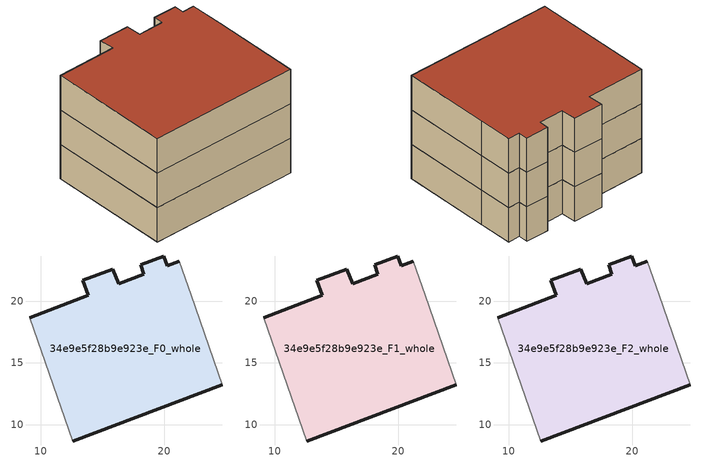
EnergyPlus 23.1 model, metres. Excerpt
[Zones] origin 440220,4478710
34e9e5f28b9e923e_F0_whole
 floor ground (EU_floor_Construction): 24.69,13.22 22.18,20.5 21.2,23.25 20.23,22.88 19.96,23.66 18.08,22.95 18.32,22.16 16.3,21.39 15.84,22.59 13.39,21.68 13.85,20.49 9.09,18.66 12.59,8.67 z0
 wall outside (EU_wall_Construction): 9.09,18.66 13.85,20.49 13.39,21.68 15.84,22.59 16.3,21.39 18.32,22.16 18.08,22.95 19.96,23.66 20.23,22.88 21.2,23.25 / 24.69,13.22 12.59,8.67 z0:3
 wall adiabatic (EU_wall_Construction): 21.2,23.25 22.18,20.5 24.69,13.22 / 12.59,8.67 9.09,18.66 z0:3
34e9e5f28b9e923e_F1_whole
 floor to 34e9e5f28b9e923e_F0_whole (EU_floor_Construction): 24.69,13.22 22.18,20.5 21.2,23.25 20.23,22.88 19.95,23.66 18.07,22.95 18.31,22.16 16.3,21.39 15.83,22.59 13.38,21.68 13.85,20.49 9.09,18.66 12.58,8.67 z3
 wall outside (EU_wall_Construction): 9.09,18.66 13.85,20.49 13.39,21.68 15.84,22.59 16.3,21.39 18.32,22.16 18.08,22.95 19.96,23.66 20.23,22.88 21.2,23.25 / 24.69,13.22 12.59,8.67 z3:6
 wall adiabatic (EU_wall_Construction): 21.2,23.25 22.18,20.5 24.69,13.22 / 12.59,8.67 9.09,18.66 z3:6
34e9e5f28b9e923e_F2_whole
 floor to 34e9e5f28b9e923e_F1_whole (EU_floor_Construction): 24.69,13.22 22.18,20.5 21.2,23.25 20.23,22.88 19.95,23.66 18.07,22.95 18.31,22.16 16.3,21.39 15.83,22.59 13.38,21.68 13.85,20.49 9.09,18.66 12.58,8.67 z6
 wall outside (EU_wall_Construction): 9.09,18.66 13.85,20.49 13.39,21.68 15.84,22.59 16.3,21.39 18.32,22.16 18.08,22.95 19.96,23.66 20.23,22.88 21.2,23.25 / 24.69,13.22 12.59,8.67 z6:9
 wall adiabatic (EU_wall_Construction): 21.2,23.25 22.18,20.5 24.69,13.22 / 12.59,8.67 9.09,18.66 z6:9
 roof outside (EU_roof_Construction): 21.2,23.25 22.18,20.5 24.69,13.22 12.59,8.67 9.09,18.66 13.85,20.49 13.39,21.68 15.84,22.59 16.3,21.39 18.32,22.16 18.08,22.95 19.96,23.66 20.23,22.88 z9
[Building]
EU S2 Campaign: North Axis=0; Terrain=City; Solar Distribution=FullExterior
[Site:Location]
Madrid: Latitude=40.5; Longitude=-3.5; Time Zone=1; Elevation=609
[SizingPeriod:WeatherFileDays]
AnnualSizingPeriod: Begin Month=1; Begin Day of Month=1; End Month=12; End Day of Month=31; Day of Week for Start Day=Monday; Use Weather File Daylight Saving Period=No; Use Weather File Rain and Snow Indicators=No
[MATERIAL]
EU_InternalMass_Material: Roughness=MediumRough; Thickness=0.1; Conductivity=1; Density=1800; Specific Heat=900; Thermal Absorptance=0.9; Solar Absorptance=0.7; Visible Absorptance=0.7
[MATERIAL:NOMASS] Roughness=MediumRough; Thermal Absorptance=0.9; Solar Absorptance=0.7; Visible Absorptance=0.7
Name | Thermal Resistance
EU_wall_NoMass; EU_roof_NoMass | 2.16768
EU_floor_NoMass | 1.14339
[CONSTRUCTION]
EU_wall_Construction: EU_wall_NoMass
EU_roof_Construction: EU_roof_NoMass
EU_floor_Construction: EU_floor_NoMass
EU_InternalMass_Construction: EU_InternalMass_Material
[ZONE] Type=1; Multiplier=1; Ceiling Height=autocalculate; Floor Area=autocalculate; Part of Total Floor Area=Yes
Name | Volume
34e9e5f28b9e923e_F0_whole | 427.016
34e9e5f28b9e923e_F1_whole; 34e9e5f28b9e923e_F2_whole | 427.015
[INTERNALMASS] Construction=EU_InternalMass_Construction; Surface Area=142.338
Name | Zone or ZoneList
34e9e5f28b9e923e_F0_whole_EU_InternalMass | 34e9e5f28b9e923e_F0_whole
34e9e5f28b9e923e_F1_whole_EU_InternalMass | 34e9e5f28b9e923e_F1_whole
34e9e5f28b9e923e_F2_whole_EU_InternalMass | 34e9e5f28b9e923e_F2_whole
[OTHEREQUIPMENT] Fuel Type=Electricity; Design Level Calculation Method=Watts/Area; Power per Zone Floor Area=1; Fraction Latent=0; Fraction Radiant=0; Fraction Lost=0; Carbon Dioxide Generation Rate=0; EndUse Subcategory=EU_Step8_InternalGains
Name | Zone or ZoneList or Space or SpaceList | Schedule
EU_Step8_InternalGain_34e9e5f28b9e923e_F0_whole_f000 | 34e9e5f28b9e923e_F0_whole | EU_Step8_GainSchedule_34e9e5f28b9e923e_F0_whole_f000
EU_Step8_InternalGain_34e9e5f28b9e923e_F1_whole_f000 | 34e9e5f28b9e923e_F1_whole | EU_Step8_GainSchedule_34e9e5f28b9e923e_F1_whole_f000
EU_Step8_InternalGain_34e9e5f28b9e923e_F2_whole_f000 | 34e9e5f28b9e923e_F2_whole | EU_Step8_GainSchedule_34e9e5f28b9e923e_F2_whole_f000
[ZONEVENTILATION:DESIGNFLOWRATE] Schedule=EU_AlwaysOn; Design Flow Rate Calculation Method=AirChanges/Hour; Air Changes per Hour=0.480546; Ventilation Type=Natural; Fan Pressure Rise=0; Fan Total Efficiency=1; Constant Term Coefficient=1; Temperature Term Coefficient=0; Velocity Term Coefficient=0; Velocity Squared Term Coefficient=0; Minimum Indoor Temperature=-100; Maximum Indoor Temperature=100; Delta Temperature=-100; Minimum Outdoor Temperature=-100; Maximum Outdoor Temperature=100; Maximum Wind Speed=40
Name | Zone or ZoneList or Space or SpaceList
EU_ConstantAir_34e9e5f28b9e923e_F0_whole | 34e9e5f28b9e923e_F0_whole
EU_ConstantAir_34e9e5f28b9e923e_F1_whole | 34e9e5f28b9e923e_F1_whole
EU_ConstantAir_34e9e5f28b9e923e_F2_whole | 34e9e5f28b9e923e_F2_whole
[HVACTEMPLATE:THERMOSTAT] Constant Heating Setpoint=20; Constant Cooling Setpoint=50
EU_HeatOnly_34e9e5f28b9e923e_F0_whole; EU_HeatOnly_34e9e5f28b9e923e_F1_whole; EU_HeatOnly_34e9e5f28b9e923e_F2_whole
[HVACTEMPLATE:ZONE:IDEALLOADSAIRSYSTEM] System Availability Schedule=EU_AlwaysOn; Maximum Heating Supply Air Temperature=50; Minimum Cooling Supply Air Temperature=13; Maximum Heating Supply Air Humidity Ratio=0.0156; Minimum Cooling Supply Air Humidity Ratio=0.0077; Heating Limit=NoLimit; Cooling Limit=NoLimit; Heating Availability Schedule=EU_AlwaysOn; Cooling Availability Schedule=EU_CoolingOff; Dehumidification Control Type=ConstantSensibleHeatRatio; Cooling Sensible Heat Ratio=0.7; Dehumidification Setpoint=60; Humidification Control Type=None; Humidification Setpoint=30; Outdoor Air Method=None; Outdoor Air Flow Rate per Person=0.00944; Outdoor Air Flow Rate per Zone Floor Area=0; Outdoor Air Flow Rate per Zone=0; Demand Controlled Ventilation Type=None; Outdoor Air Economizer Type=NoEconomizer; Heat Recovery Type=None; Sensible Heat Recovery Effectiveness=0.7; Latent Heat Recovery Effectiveness=0.65
Name | Template Thermostat
34e9e5f28b9e923e_F0_whole | EU_HeatOnly_34e9e5f28b9e923e_F0_whole
34e9e5f28b9e923e_F1_whole | EU_HeatOnly_34e9e5f28b9e923e_F1_whole
34e9e5f28b9e923e_F2_whole | EU_HeatOnly_34e9e5f28b9e923e_F2_whole
[SIZING:ZONE] Zone Cooling Design Supply Air Temperature Input Method=SupplyAirTemperature; Zone Cooling Design Supply Air Temperature=13; Zone Heating Design Supply Air Temperature Input Method=SupplyAirTemperature; Zone Heating Design Supply Air Temperature=50; Zone Cooling Design Supply Air Humidity Ratio=0.008; Zone Heating Design Supply Air Humidity Ratio=0.008; Cooling Design Air Flow Method=DesignDay; Cooling Design Air Flow Rate=0; Cooling Minimum Air Flow per Zone Floor Area=0.000762; Cooling Minimum Air Flow=0; Cooling Minimum Air Flow Fraction=0.2; Heating Design Air Flow Method=DesignDay; Heating Design Air Flow Rate=0; Heating Maximum Air Flow per Zone Floor Area=0.002032; Heating Maximum Air Flow=0.141576; Heating Maximum Air Flow Fraction=0.3; Account for Dedicated Outdoor Air System=No; Dedicated Outdoor Air System Control Strategy=NeutralSupplyAir; Dedicated Outdoor Air Low Setpoint Temperature for Design=autosize; Dedicated Outdoor Air High Setpoint Temperature for Design=autosize; Zone Load Sizing Method=Sensible Load Only No Latent Load; Zone Latent Cooling Design Supply Air Humidity Ratio Input Method=HumidityRatioDifference; Zone Cooling Design Supply Air Humidity Ratio Difference=0.005; Zone Latent Heating Design Supply Air Humidity Ratio Input Method=HumidityRatioDifference; Zone Humidification Design Supply Air Humidity Ratio Difference=0.005
34e9e5f28b9e923e_F0_whole; 34e9e5f28b9e923e_F1_whole; 34e9e5f28b9e923e_F2_whole
[SCHEDULE:CONSTANT]
Name | Hourly Value
EU_AlwaysOn | 1
EU_CoolingOff | 0
[SCHEDULE:FILE] Column Number=1; Rows to Skip at Top=0; Number of Hours of Data=8760; Column Separator=Comma; Interpolate to Timestep=No; Minutes per Item=60; Adjust Schedule for Daylight Savings=Yes
Name | File
EU_Step8_GainSchedule_34e9e5f28b9e923e_F0_whole_f000 | ../../schedules/34e9e5f28b9e923e/34e9e5f28b9e923e_F0_whole_f000_gain.csv
EU_Step8_GainSchedule_34e9e5f28b9e923e_F1_whole_f000 | ../../schedules/34e9e5f28b9e923e/34e9e5f28b9e923e_F1_whole_f000_gain.csv
EU_Step8_GainSchedule_34e9e5f28b9e923e_F2_whole_f000 | ../../schedules/34e9e5f28b9e923e/34e9e5f28b9e923e_F2_whole_f000_gain.csv
